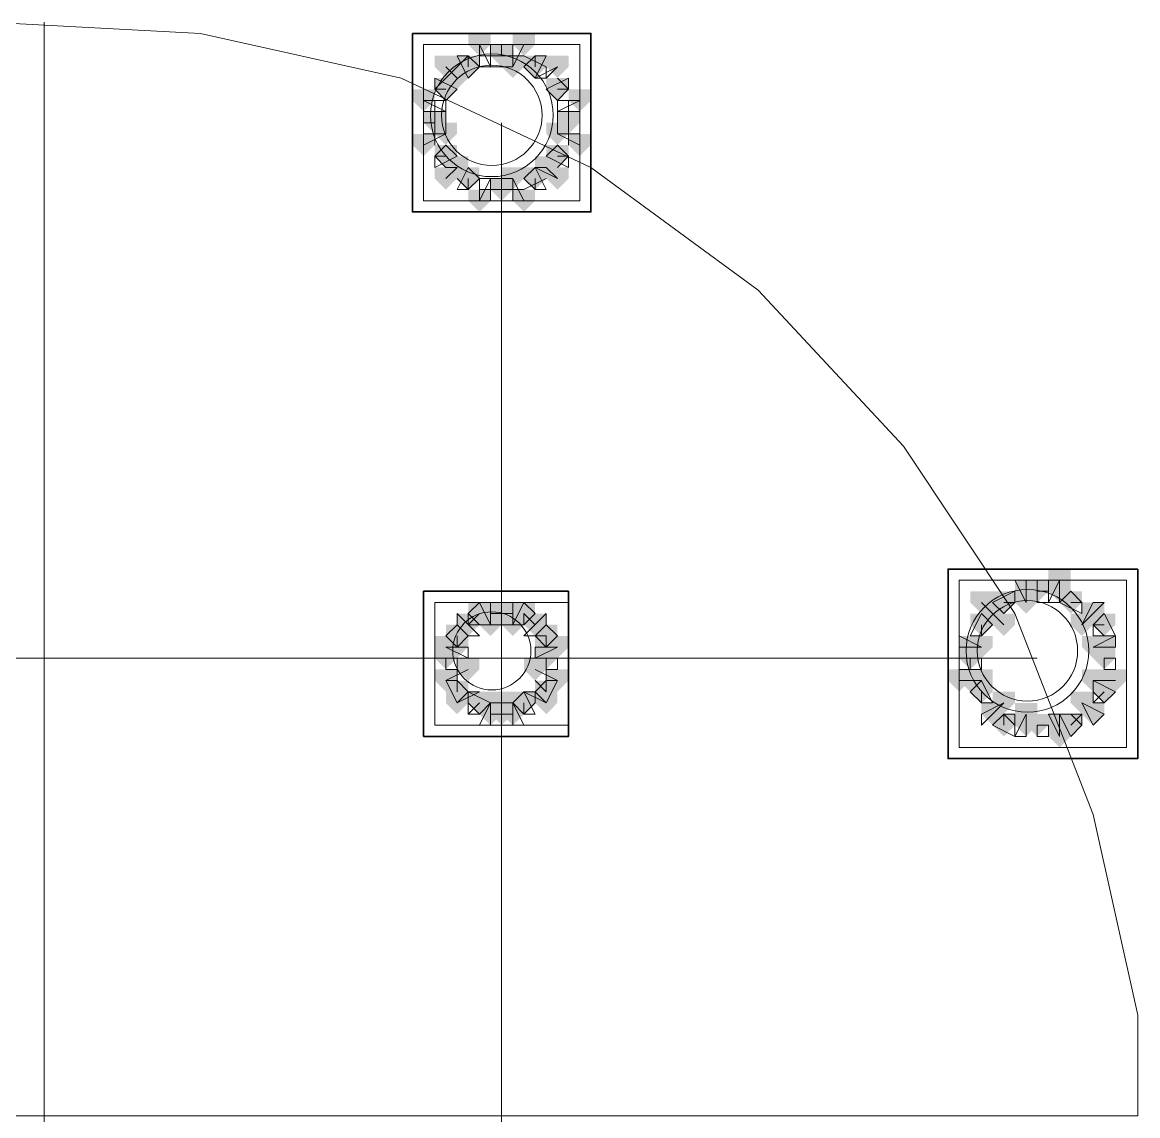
# Model space of a CAD drawing. Header units: millimetres. Extents: x 2315 to 4619, y 1334 to 1897.
# Drawn here: x 4045.9 to 4052.01, y 1554.71 to 1560.69 of the extents above; entities that cross this region are included whole.
import ezdxf

# ---------------------------------------------------------------- set-up
doc = ezdxf.new("R2010")
doc.units = ezdxf.units.MM
for name, color, linetype, true_color in [('PDF_10', 7, 'Continuous', 0x00b85c), ('PDF_AXIS', 7, 'Continuous', 0x00b85c), ('PDF_柱构件', 7, 'Continuous', 0x00b85c), ('PDF_转运站初步方案', 7, 'Continuous', 0x00b85c)]:
    doc.layers.add(name, color=color, linetype=linetype, true_color=true_color)
doc.layers.add('PDF_中心线层', color=1, linetype='Continuous')
doc.layers.add('PDF_粗实线层', color=7, linetype='Continuous')

msp = doc.modelspace()

# ---------------------------------------------------------------- hatches: boundary and pattern name
at = {"layer": 'PDF_10', "transparency": 33554559}
for points in [[(4048.5274, 1560.5703), (4048.4664, 1560.5703), (4048.4664, 1560.5093), (4048.5274, 1560.4482), (4048.5885, 1560.5093), (4048.5885, 1560.5703)], [(4048.5274, 1560.5703), (4048.4664, 1560.5703), (4048.4664, 1560.5093), (4048.5274, 1560.4482), (4048.5885, 1560.5093), (4048.5885, 1560.5703)], [(4048.3442, 1560.5093), (4048.2831, 1560.5093), (4048.2831, 1560.4482), (4048.3442, 1560.3871), (4048.4053, 1560.4482), (4048.4053, 1560.5093)], [(4048.3442, 1560.5093), (4048.2831, 1560.5093), (4048.2831, 1560.4482), (4048.3442, 1560.3871), (4048.4053, 1560.4482), (4048.4053, 1560.5093)], [(4048.7107, 1560.5093), (4048.6496, 1560.5093), (4048.6496, 1560.4482), (4048.7107, 1560.3871), (4048.7718, 1560.4482), (4048.7718, 1560.5093)], [(4048.7107, 1560.5093), (4048.6496, 1560.5093), (4048.6496, 1560.4482), (4048.7107, 1560.3871), (4048.7718, 1560.4482), (4048.7718, 1560.5093)], [(4048.222, 1560.3871), (4048.161, 1560.3871), (4048.161, 1560.326), (4048.222, 1560.2649), (4048.2831, 1560.326), (4048.2831, 1560.3871)], [(4048.222, 1560.3871), (4048.161, 1560.3871), (4048.161, 1560.326), (4048.222, 1560.2649), (4048.2831, 1560.326), (4048.2831, 1560.3871)], [(4048.8328, 1560.3871), (4048.7718, 1560.3871), (4048.7718, 1560.326), (4048.8328, 1560.2649), (4048.8939, 1560.326), (4048.8939, 1560.3871)], [(4048.8328, 1560.3871), (4048.7718, 1560.3871), (4048.7718, 1560.326), (4048.8328, 1560.2649), (4048.8939, 1560.326), (4048.8939, 1560.3871)], [(4048.161, 1560.2039), (4048.0999, 1560.2039), (4048.0999, 1560.1428), (4048.161, 1560.0817), (4048.222, 1560.1428), (4048.222, 1560.2039)], [(4048.161, 1560.2039), (4048.0999, 1560.2039), (4048.0999, 1560.1428), (4048.161, 1560.0817), (4048.222, 1560.1428), (4048.222, 1560.2039)], [(4048.8939, 1560.2039), (4048.8328, 1560.2039), (4048.8328, 1560.1428), (4048.8939, 1560.0817), (4048.955, 1560.1428), (4048.955, 1560.2039)], [(4048.8939, 1560.2039), (4048.8328, 1560.2039), (4048.8328, 1560.1428), (4048.8939, 1560.0817), (4048.955, 1560.1428), (4048.955, 1560.2039)], [(4048.8939, 1560.2039), (4048.8328, 1560.2039), (4048.8328, 1560.1428), (4048.8939, 1560.0817), (4048.955, 1560.1428), (4048.955, 1560.2039)], [(4048.222, 1560.0206), (4048.161, 1560.0206), (4048.161, 1559.9595), (4048.222, 1559.8985), (4048.2831, 1559.9595), (4048.2831, 1560.0206)], [(4048.222, 1560.0206), (4048.161, 1560.0206), (4048.161, 1559.9595), (4048.222, 1559.8985), (4048.2831, 1559.9595), (4048.2831, 1560.0206)], [(4048.8328, 1560.0206), (4048.7718, 1560.0206), (4048.7718, 1559.9595), (4048.8328, 1559.8985), (4048.8939, 1559.9595), (4048.8939, 1560.0206)], [(4048.8328, 1560.0206), (4048.7718, 1560.0206), (4048.7718, 1559.9595), (4048.8328, 1559.8985), (4048.8939, 1559.9595), (4048.8939, 1560.0206)], [(4048.3442, 1559.8985), (4048.2831, 1559.8985), (4048.2831, 1559.8374), (4048.3442, 1559.7763), (4048.4053, 1559.8374), (4048.4053, 1559.8985)], [(4048.3442, 1559.8985), (4048.2831, 1559.8985), (4048.2831, 1559.8374), (4048.3442, 1559.7763), (4048.4053, 1559.8374), (4048.4053, 1559.8985)], [(4048.7107, 1559.8985), (4048.6496, 1559.8985), (4048.6496, 1559.8374), (4048.7107, 1559.7763), (4048.7718, 1559.8374), (4048.7718, 1559.8985)], [(4048.7107, 1559.8985), (4048.6496, 1559.8985), (4048.6496, 1559.8374), (4048.7107, 1559.7763), (4048.7718, 1559.8374), (4048.7718, 1559.8985)], [(4048.5274, 1559.8374), (4048.4664, 1559.8374), (4048.4664, 1559.7763), (4048.5274, 1559.7152), (4048.5885, 1559.7763), (4048.5885, 1559.8374)], [(4048.5274, 1559.8374), (4048.4664, 1559.8374), (4048.4664, 1559.7763), (4048.5274, 1559.7152), (4048.5885, 1559.7763), (4048.5885, 1559.8374)], [(4051.4593, 1557.6385), (4051.3983, 1557.6385), (4051.3983, 1557.5774), (4051.4593, 1557.5163), (4051.5204, 1557.5774), (4051.5204, 1557.6385)], [(4051.4593, 1557.6385), (4051.3983, 1557.6385), (4051.3983, 1557.5774), (4051.4593, 1557.5163), (4051.5204, 1557.5774), (4051.5204, 1557.6385)], [(4051.2761, 1557.5774), (4051.215, 1557.5774), (4051.215, 1557.5163), (4051.2761, 1557.4552), (4051.3372, 1557.5163), (4051.3372, 1557.5774)], [(4051.2761, 1557.5774), (4051.215, 1557.5774), (4051.215, 1557.5163), (4051.2761, 1557.4552), (4051.3372, 1557.5163), (4051.3372, 1557.5774)], [(4051.2761, 1557.5774), (4051.215, 1557.5774), (4051.215, 1557.5163), (4051.2761, 1557.4552), (4051.3372, 1557.5163), (4051.3372, 1557.5774)], [(4051.6426, 1557.5774), (4051.5815, 1557.5774), (4051.5815, 1557.5163), (4051.6426, 1557.4552), (4051.7037, 1557.5163), (4051.7037, 1557.5774)], [(4051.6426, 1557.5774), (4051.5815, 1557.5774), (4051.5815, 1557.5163), (4051.6426, 1557.4552), (4051.7037, 1557.5163), (4051.7037, 1557.5774)], [(4048.4053, 1557.5163), (4048.3442, 1557.5163), (4048.3442, 1557.4552), (4048.4053, 1557.3941), (4048.4664, 1557.4552), (4048.4664, 1557.5163)], [(4048.4053, 1557.5163), (4048.3442, 1557.5163), (4048.3442, 1557.4552), (4048.4053, 1557.3941), (4048.4664, 1557.4552), (4048.4664, 1557.5163)], [(4048.5274, 1557.5163), (4048.4664, 1557.5163), (4048.4664, 1557.4552), (4048.5274, 1557.3941), (4048.5885, 1557.4552), (4048.5885, 1557.5163)], [(4048.5274, 1557.5163), (4048.4664, 1557.5163), (4048.4664, 1557.4552), (4048.5274, 1557.3941), (4048.5885, 1557.4552), (4048.5885, 1557.5163)], [(4048.6496, 1557.5163), (4048.5885, 1557.5163), (4048.5885, 1557.4552), (4048.6496, 1557.3941), (4048.7107, 1557.4552), (4048.7107, 1557.5163)], [(4048.6496, 1557.5163), (4048.5885, 1557.5163), (4048.5885, 1557.4552), (4048.6496, 1557.3941), (4048.7107, 1557.4552), (4048.7107, 1557.5163)], [(4051.1539, 1557.4552), (4051.0929, 1557.4552), (4051.0929, 1557.3941), (4051.1539, 1557.333), (4051.215, 1557.3941), (4051.215, 1557.4552)], [(4051.1539, 1557.4552), (4051.0929, 1557.4552), (4051.0929, 1557.3941), (4051.1539, 1557.333), (4051.215, 1557.3941), (4051.215, 1557.4552)], [(4051.1539, 1557.4552), (4051.0929, 1557.4552), (4051.0929, 1557.3941), (4051.1539, 1557.333), (4051.215, 1557.3941), (4051.215, 1557.4552)], [(4051.8258, 1557.4552), (4051.7647, 1557.4552), (4051.7647, 1557.3941), (4051.8258, 1557.333), (4051.8869, 1557.3941), (4051.8869, 1557.4552)], [(4051.8258, 1557.4552), (4051.7647, 1557.4552), (4051.7647, 1557.3941), (4051.8258, 1557.333), (4051.8869, 1557.3941), (4051.8869, 1557.4552)], [(4048.2831, 1557.3941), (4048.222, 1557.3941), (4048.222, 1557.333), (4048.2831, 1557.272), (4048.3442, 1557.333), (4048.3442, 1557.3941)], [(4048.2831, 1557.3941), (4048.222, 1557.3941), (4048.222, 1557.333), (4048.2831, 1557.272), (4048.3442, 1557.333), (4048.3442, 1557.3941)], [(4048.2831, 1557.3941), (4048.222, 1557.3941), (4048.222, 1557.333), (4048.2831, 1557.272), (4048.3442, 1557.333), (4048.3442, 1557.3941)], [(4048.7718, 1557.3941), (4048.7107, 1557.3941), (4048.7107, 1557.333), (4048.7718, 1557.272), (4048.8328, 1557.333), (4048.8328, 1557.3941)], [(4048.7718, 1557.3941), (4048.7107, 1557.3941), (4048.7107, 1557.333), (4048.7718, 1557.272), (4048.8328, 1557.333), (4048.8328, 1557.3941)], [(4048.222, 1557.272), (4048.161, 1557.272), (4048.161, 1557.2109), (4048.222, 1557.1498), (4048.2831, 1557.2109), (4048.2831, 1557.272)], [(4048.222, 1557.272), (4048.161, 1557.272), (4048.161, 1557.2109), (4048.222, 1557.1498), (4048.2831, 1557.2109), (4048.2831, 1557.272)], [(4048.7718, 1557.272), (4048.7107, 1557.272), (4048.7107, 1557.2109), (4048.7718, 1557.1498), (4048.8328, 1557.2109), (4048.8328, 1557.272)], [(4048.7718, 1557.272), (4048.7107, 1557.272), (4048.7107, 1557.2109), (4048.7718, 1557.1498), (4048.8328, 1557.2109), (4048.8328, 1557.272)], [(4051.0929, 1557.272), (4051.0318, 1557.272), (4051.0318, 1557.2109), (4051.0929, 1557.1498), (4051.1539, 1557.2109), (4051.1539, 1557.272)], [(4051.0929, 1557.272), (4051.0318, 1557.272), (4051.0318, 1557.2109), (4051.0929, 1557.1498), (4051.1539, 1557.2109), (4051.1539, 1557.272)], [(4051.8258, 1557.272), (4051.7647, 1557.272), (4051.7647, 1557.2109), (4051.8258, 1557.1498), (4051.8869, 1557.2109), (4051.8869, 1557.272)], [(4051.8258, 1557.272), (4051.7647, 1557.272), (4051.7647, 1557.2109), (4051.8258, 1557.1498), (4051.8869, 1557.2109), (4051.8869, 1557.272)], [(4048.2831, 1557.0887), (4048.222, 1557.0887), (4048.222, 1557.0276), (4048.2831, 1556.9666), (4048.3442, 1557.0276), (4048.3442, 1557.0887)], [(4048.2831, 1557.0887), (4048.222, 1557.0887), (4048.222, 1557.0276), (4048.2831, 1556.9666), (4048.3442, 1557.0276), (4048.3442, 1557.0887)], [(4048.7718, 1557.0887), (4048.7107, 1557.0887), (4048.7107, 1557.0276), (4048.7718, 1556.9666), (4048.8328, 1557.0276), (4048.8328, 1557.0887)], [(4048.7718, 1557.0887), (4048.7107, 1557.0887), (4048.7107, 1557.0276), (4048.7718, 1556.9666), (4048.8328, 1557.0276), (4048.8328, 1557.0887)], [(4051.1539, 1557.0887), (4051.0929, 1557.0887), (4051.0929, 1557.0276), (4051.1539, 1556.9666), (4051.215, 1557.0276), (4051.215, 1557.0887)], [(4051.1539, 1557.0887), (4051.0929, 1557.0887), (4051.0929, 1557.0276), (4051.1539, 1556.9666), (4051.215, 1557.0276), (4051.215, 1557.0887)], [(4051.8258, 1557.0887), (4051.7647, 1557.0887), (4051.7647, 1557.0276), (4051.8258, 1556.9666), (4051.8869, 1557.0276), (4051.8869, 1557.0887)], [(4051.8258, 1557.0887), (4051.7647, 1557.0887), (4051.7647, 1557.0276), (4051.8258, 1556.9666), (4051.8869, 1557.0276), (4051.8869, 1557.0887)], [(4048.4053, 1557.0276), (4048.3442, 1557.0276), (4048.3442, 1556.9666), (4048.4053, 1556.9055), (4048.4664, 1556.9666), (4048.4664, 1557.0276)], [(4048.4053, 1557.0276), (4048.3442, 1557.0276), (4048.3442, 1556.9666), (4048.4053, 1556.9055), (4048.4664, 1556.9666), (4048.4664, 1557.0276)], [(4048.6496, 1557.0276), (4048.5885, 1557.0276), (4048.5885, 1556.9666), (4048.6496, 1556.9055), (4048.7107, 1556.9666), (4048.7107, 1557.0276)], [(4048.6496, 1557.0276), (4048.5885, 1557.0276), (4048.5885, 1556.9666), (4048.6496, 1556.9055), (4048.7107, 1556.9666), (4048.7107, 1557.0276)], [(4048.5274, 1556.9666), (4048.4664, 1556.9666), (4048.4664, 1556.9055), (4048.5274, 1556.8444), (4048.5885, 1556.9055), (4048.5885, 1556.9666)], [(4048.5274, 1556.9666), (4048.4664, 1556.9666), (4048.4664, 1556.9055), (4048.5274, 1556.8444), (4048.5885, 1556.9055), (4048.5885, 1556.9666)], [(4051.2761, 1556.9055), (4051.215, 1556.9055), (4051.215, 1556.8444), (4051.2761, 1556.7833), (4051.3372, 1556.8444), (4051.3372, 1556.9055)], [(4051.2761, 1556.9055), (4051.215, 1556.9055), (4051.215, 1556.8444), (4051.2761, 1556.7833), (4051.3372, 1556.8444), (4051.3372, 1556.9055)], [(4051.4593, 1556.9055), (4051.3983, 1556.9055), (4051.3983, 1556.8444), (4051.4593, 1556.7833), (4051.5204, 1556.8444), (4051.5204, 1556.9055)], [(4051.4593, 1556.9055), (4051.3983, 1556.9055), (4051.3983, 1556.8444), (4051.4593, 1556.7833), (4051.5204, 1556.8444), (4051.5204, 1556.9055)], [(4051.6426, 1556.9055), (4051.5815, 1556.9055), (4051.5815, 1556.8444), (4051.6426, 1556.7833), (4051.7037, 1556.8444), (4051.7037, 1556.9055)], [(4051.6426, 1556.9055), (4051.5815, 1556.9055), (4051.5815, 1556.8444), (4051.6426, 1556.7833), (4051.7037, 1556.8444), (4051.7037, 1556.9055)]]:
    msp.add_hatch(color=256, dxfattribs=at).paths.add_polyline_path(points)
at = {"layer": 'PDF_柱构件', "transparency": 33554559}
for points in [[(4048.4053, 1560.6314), (4048.3442, 1560.6314), (4048.3442, 1560.5703), (4048.4053, 1560.5093), (4048.4664, 1560.5703), (4048.4664, 1560.6314)], [(4048.6496, 1560.6314), (4048.5885, 1560.6314), (4048.5885, 1560.5703), (4048.6496, 1560.5093), (4048.7107, 1560.5703), (4048.7107, 1560.6314)], [(4048.222, 1560.5093), (4048.161, 1560.5093), (4048.161, 1560.4482), (4048.222, 1560.3871), (4048.2831, 1560.4482), (4048.2831, 1560.5093)], [(4048.5885, 1560.5093), (4048.5274, 1560.5093), (4048.5274, 1560.4482), (4048.5885, 1560.3871), (4048.6496, 1560.4482), (4048.6496, 1560.5093)], [(4048.8328, 1560.5093), (4048.7718, 1560.5093), (4048.7718, 1560.4482), (4048.8328, 1560.3871), (4048.8939, 1560.4482), (4048.8939, 1560.5093)], [(4048.2831, 1560.4482), (4048.222, 1560.4482), (4048.222, 1560.3871), (4048.2831, 1560.326), (4048.3442, 1560.3871), (4048.3442, 1560.4482)], [(4048.0999, 1560.326), (4048.0388, 1560.326), (4048.0388, 1560.2649), (4048.0999, 1560.2039), (4048.161, 1560.2649), (4048.161, 1560.326)], [(4048.955, 1560.326), (4048.8939, 1560.326), (4048.8939, 1560.2649), (4048.955, 1560.2039), (4049.0161, 1560.2649), (4049.0161, 1560.326)], [(4048.222, 1560.1428), (4048.161, 1560.1428), (4048.161, 1560.0817), (4048.222, 1560.0206), (4048.2831, 1560.0817), (4048.2831, 1560.1428)], [(4048.8328, 1560.1428), (4048.7718, 1560.1428), (4048.7718, 1560.0817), (4048.8328, 1560.0206), (4048.8939, 1560.0817), (4048.8939, 1560.1428)], [(4048.0999, 1560.0817), (4048.0388, 1560.0817), (4048.0388, 1560.0206), (4048.0999, 1559.9595), (4048.161, 1560.0206), (4048.161, 1560.0817)], [(4048.955, 1560.0817), (4048.8939, 1560.0817), (4048.8939, 1560.0206), (4048.955, 1559.9595), (4049.0161, 1560.0206), (4049.0161, 1560.0817)], [(4048.2831, 1559.9595), (4048.222, 1559.9595), (4048.222, 1559.8985), (4048.2831, 1559.8374), (4048.3442, 1559.8985), (4048.3442, 1559.9595)], [(4048.7718, 1559.9595), (4048.7107, 1559.9595), (4048.7107, 1559.8985), (4048.7718, 1559.8374), (4048.8328, 1559.8985), (4048.8328, 1559.9595)], [(4048.222, 1559.8985), (4048.161, 1559.8985), (4048.161, 1559.8374), (4048.222, 1559.7763), (4048.2831, 1559.8374), (4048.2831, 1559.8985)], [(4048.5885, 1559.8985), (4048.5274, 1559.8985), (4048.5274, 1559.8374), (4048.5885, 1559.7763), (4048.6496, 1559.8374), (4048.6496, 1559.8985)], [(4048.8328, 1559.8985), (4048.7718, 1559.8985), (4048.7718, 1559.8374), (4048.8328, 1559.7763), (4048.8939, 1559.8374), (4048.8939, 1559.8985)], [(4048.4053, 1559.7763), (4048.3442, 1559.7763), (4048.3442, 1559.7152), (4048.4053, 1559.6541), (4048.4664, 1559.7152), (4048.4664, 1559.7763)], [(4048.6496, 1559.7763), (4048.5885, 1559.7763), (4048.5885, 1559.7152), (4048.6496, 1559.6541), (4048.7107, 1559.7152), (4048.7107, 1559.7763)], [(4051.5815, 1557.6995), (4051.5204, 1557.6995), (4051.5204, 1557.6385), (4051.5815, 1557.5774), (4051.6426, 1557.6385), (4051.6426, 1557.6995)], [(4051.3983, 1557.6385), (4051.3372, 1557.6385), (4051.3372, 1557.5774), (4051.3983, 1557.5163), (4051.4593, 1557.5774), (4051.4593, 1557.6385)], [(4051.5815, 1557.6385), (4051.5204, 1557.6385), (4051.5204, 1557.5774), (4051.5815, 1557.5163), (4051.6426, 1557.5774), (4051.6426, 1557.6385)], [(4051.1539, 1557.5774), (4051.0929, 1557.5774), (4051.0929, 1557.5163), (4051.1539, 1557.4552), (4051.215, 1557.5163), (4051.215, 1557.5774)], [(4051.3983, 1557.5774), (4051.3372, 1557.5774), (4051.3372, 1557.5163), (4051.3983, 1557.4552), (4051.4593, 1557.5163), (4051.4593, 1557.5774)], [(4048.4664, 1557.5163), (4048.4053, 1557.5163), (4048.4053, 1557.4552), (4048.4664, 1557.3941), (4048.5274, 1557.4552), (4048.5274, 1557.5163)], [(4048.5885, 1557.5163), (4048.5274, 1557.5163), (4048.5274, 1557.4552), (4048.5885, 1557.3941), (4048.6496, 1557.4552), (4048.6496, 1557.5163)], [(4051.215, 1557.5163), (4051.1539, 1557.5163), (4051.1539, 1557.4552), (4051.215, 1557.3941), (4051.2761, 1557.4552), (4051.2761, 1557.5163)], [(4051.7647, 1557.5163), (4051.7037, 1557.5163), (4051.7037, 1557.4552), (4051.7647, 1557.3941), (4051.8258, 1557.4552), (4051.8258, 1557.5163)], [(4048.3442, 1557.4552), (4048.2831, 1557.4552), (4048.2831, 1557.3941), (4048.3442, 1557.333), (4048.4053, 1557.3941), (4048.4053, 1557.4552)], [(4048.4664, 1557.4552), (4048.4053, 1557.4552), (4048.4053, 1557.3941), (4048.4664, 1557.333), (4048.5274, 1557.3941), (4048.5274, 1557.4552)], [(4048.5885, 1557.4552), (4048.5274, 1557.4552), (4048.5274, 1557.3941), (4048.5885, 1557.333), (4048.6496, 1557.3941), (4048.6496, 1557.4552)], [(4048.7107, 1557.4552), (4048.6496, 1557.4552), (4048.6496, 1557.3941), (4048.7107, 1557.333), (4048.7718, 1557.3941), (4048.7718, 1557.4552)], [(4051.2761, 1557.4552), (4051.215, 1557.4552), (4051.215, 1557.3941), (4051.2761, 1557.333), (4051.3372, 1557.3941), (4051.3372, 1557.4552)], [(4051.7037, 1557.4552), (4051.6426, 1557.4552), (4051.6426, 1557.3941), (4051.7037, 1557.333), (4051.7647, 1557.3941), (4051.7647, 1557.4552)], [(4048.222, 1557.333), (4048.161, 1557.333), (4048.161, 1557.272), (4048.222, 1557.2109), (4048.2831, 1557.272), (4048.2831, 1557.333)], [(4048.2831, 1557.333), (4048.222, 1557.333), (4048.222, 1557.272), (4048.2831, 1557.2109), (4048.3442, 1557.272), (4048.3442, 1557.333)], [(4048.7718, 1557.333), (4048.7107, 1557.333), (4048.7107, 1557.272), (4048.7718, 1557.2109), (4048.8328, 1557.272), (4048.8328, 1557.333)], [(4048.8328, 1557.333), (4048.7718, 1557.333), (4048.7718, 1557.272), (4048.8328, 1557.2109), (4048.8939, 1557.272), (4048.8939, 1557.333)], [(4051.0929, 1557.333), (4051.0318, 1557.333), (4051.0318, 1557.272), (4051.0929, 1557.2109), (4051.1539, 1557.272), (4051.1539, 1557.333)], [(4051.1539, 1557.333), (4051.0929, 1557.333), (4051.0929, 1557.272), (4051.1539, 1557.2109), (4051.215, 1557.272), (4051.215, 1557.333)], [(4051.7647, 1557.333), (4051.7037, 1557.333), (4051.7037, 1557.272), (4051.7647, 1557.2109), (4051.8258, 1557.272), (4051.8258, 1557.333)], [(4051.8258, 1557.333), (4051.7647, 1557.333), (4051.7647, 1557.272), (4051.8258, 1557.2109), (4051.8869, 1557.272), (4051.8869, 1557.333)], [(4048.3442, 1557.2109), (4048.2831, 1557.2109), (4048.2831, 1557.1498), (4048.3442, 1557.0887), (4048.4053, 1557.1498), (4048.4053, 1557.2109)], [(4048.7107, 1557.2109), (4048.6496, 1557.2109), (4048.6496, 1557.1498), (4048.7107, 1557.0887), (4048.7718, 1557.1498), (4048.7718, 1557.2109)], [(4048.222, 1557.1498), (4048.161, 1557.1498), (4048.161, 1557.0887), (4048.222, 1557.0276), (4048.2831, 1557.0887), (4048.2831, 1557.1498)], [(4048.8328, 1557.1498), (4048.7718, 1557.1498), (4048.7718, 1557.0887), (4048.8328, 1557.0276), (4048.8939, 1557.0887), (4048.8939, 1557.1498)], [(4051.0318, 1557.1498), (4050.9707, 1557.1498), (4050.9707, 1557.0887), (4051.0318, 1557.0276), (4051.0929, 1557.0887), (4051.0929, 1557.1498)], [(4051.0929, 1557.1498), (4051.0318, 1557.1498), (4051.0318, 1557.0887), (4051.0929, 1557.0276), (4051.1539, 1557.0887), (4051.1539, 1557.1498)], [(4051.1539, 1557.1498), (4051.0929, 1557.1498), (4051.0929, 1557.0887), (4051.1539, 1557.0276), (4051.215, 1557.0887), (4051.215, 1557.1498)], [(4051.7647, 1557.1498), (4051.7037, 1557.1498), (4051.7037, 1557.0887), (4051.7647, 1557.0276), (4051.8258, 1557.0887), (4051.8258, 1557.1498)], [(4051.8258, 1557.1498), (4051.7647, 1557.1498), (4051.7647, 1557.0887), (4051.8258, 1557.0276), (4051.8869, 1557.0887), (4051.8869, 1557.1498)], [(4051.8869, 1557.1498), (4051.8258, 1557.1498), (4051.8258, 1557.0887), (4051.8869, 1557.0276), (4051.948, 1557.0887), (4051.948, 1557.1498)], [(4048.2831, 1557.0276), (4048.222, 1557.0276), (4048.222, 1556.9666), (4048.2831, 1556.9055), (4048.3442, 1556.9666), (4048.3442, 1557.0276)], [(4048.4664, 1557.0276), (4048.4053, 1557.0276), (4048.4053, 1556.9666), (4048.4664, 1556.9055), (4048.5274, 1556.9666), (4048.5274, 1557.0276)], [(4048.5885, 1557.0276), (4048.5274, 1557.0276), (4048.5274, 1556.9666), (4048.5885, 1556.9055), (4048.6496, 1556.9666), (4048.6496, 1557.0276)], [(4048.7718, 1557.0276), (4048.7107, 1557.0276), (4048.7107, 1556.9666), (4048.7718, 1556.9055), (4048.8328, 1556.9666), (4048.8328, 1557.0276)], [(4051.2761, 1557.0276), (4051.215, 1557.0276), (4051.215, 1556.9666), (4051.2761, 1556.9055), (4051.3372, 1556.9666), (4051.3372, 1557.0276)], [(4051.7037, 1557.0276), (4051.6426, 1557.0276), (4051.6426, 1556.9666), (4051.7037, 1556.9055), (4051.7647, 1556.9666), (4051.7647, 1557.0276)], [(4048.4664, 1556.9666), (4048.4053, 1556.9666), (4048.4053, 1556.9055), (4048.4664, 1556.8444), (4048.5274, 1556.9055), (4048.5274, 1556.9666)], [(4048.5885, 1556.9666), (4048.5274, 1556.9666), (4048.5274, 1556.9055), (4048.5885, 1556.8444), (4048.6496, 1556.9055), (4048.6496, 1556.9666)], [(4051.215, 1556.9666), (4051.1539, 1556.9666), (4051.1539, 1556.9055), (4051.215, 1556.8444), (4051.2761, 1556.9055), (4051.2761, 1556.9666)], [(4051.3983, 1556.9666), (4051.3372, 1556.9666), (4051.3372, 1556.9055), (4051.3983, 1556.8444), (4051.4593, 1556.9055), (4051.4593, 1556.9666)], [(4051.7647, 1556.9666), (4051.7037, 1556.9666), (4051.7037, 1556.9055), (4051.7647, 1556.8444), (4051.8258, 1556.9055), (4051.8258, 1556.9666)], [(4051.3983, 1556.9055), (4051.3372, 1556.9055), (4051.3372, 1556.8444), (4051.3983, 1556.7833), (4051.4593, 1556.8444), (4051.4593, 1556.9055)], [(4051.5815, 1556.9055), (4051.5204, 1556.9055), (4051.5204, 1556.8444), (4051.5815, 1556.7833), (4051.6426, 1556.8444), (4051.6426, 1556.9055)], [(4051.5815, 1556.8444), (4051.5204, 1556.8444), (4051.5204, 1556.7833), (4051.5815, 1556.7222), (4051.6426, 1556.7833), (4051.6426, 1556.8444)]]:
    msp.add_hatch(color=256, dxfattribs=at).paths.add_polyline_path(points)
at = {"layer": 'PDF_转运站初步方案', "transparency": 33554559}
for points in [[(4048.5274, 1560.5703), (4048.4664, 1560.5703), (4048.4664, 1560.5093), (4048.5274, 1560.4482), (4048.5885, 1560.5093), (4048.5885, 1560.5703)], [(4048.5274, 1560.5703), (4048.4664, 1560.5703), (4048.4664, 1560.5093), (4048.5274, 1560.4482), (4048.5885, 1560.5093), (4048.5885, 1560.5703)], [(4048.3442, 1560.5093), (4048.2831, 1560.5093), (4048.2831, 1560.4482), (4048.3442, 1560.3871), (4048.4053, 1560.4482), (4048.4053, 1560.5093)], [(4048.3442, 1560.5093), (4048.2831, 1560.5093), (4048.2831, 1560.4482), (4048.3442, 1560.3871), (4048.4053, 1560.4482), (4048.4053, 1560.5093)], [(4048.7107, 1560.5093), (4048.6496, 1560.5093), (4048.6496, 1560.4482), (4048.7107, 1560.3871), (4048.7718, 1560.4482), (4048.7718, 1560.5093)], [(4048.7107, 1560.5093), (4048.6496, 1560.5093), (4048.6496, 1560.4482), (4048.7107, 1560.3871), (4048.7718, 1560.4482), (4048.7718, 1560.5093)], [(4048.222, 1560.3871), (4048.161, 1560.3871), (4048.161, 1560.326), (4048.222, 1560.2649), (4048.2831, 1560.326), (4048.2831, 1560.3871)], [(4048.222, 1560.3871), (4048.161, 1560.3871), (4048.161, 1560.326), (4048.222, 1560.2649), (4048.2831, 1560.326), (4048.2831, 1560.3871)], [(4048.8328, 1560.3871), (4048.7718, 1560.3871), (4048.7718, 1560.326), (4048.8328, 1560.2649), (4048.8939, 1560.326), (4048.8939, 1560.3871)], [(4048.8328, 1560.3871), (4048.7718, 1560.3871), (4048.7718, 1560.326), (4048.8328, 1560.2649), (4048.8939, 1560.326), (4048.8939, 1560.3871)], [(4048.161, 1560.2039), (4048.0999, 1560.2039), (4048.0999, 1560.1428), (4048.161, 1560.0817), (4048.222, 1560.1428), (4048.222, 1560.2039)], [(4048.161, 1560.2039), (4048.0999, 1560.2039), (4048.0999, 1560.1428), (4048.161, 1560.0817), (4048.222, 1560.1428), (4048.222, 1560.2039)], [(4048.8939, 1560.2039), (4048.8328, 1560.2039), (4048.8328, 1560.1428), (4048.8939, 1560.0817), (4048.955, 1560.1428), (4048.955, 1560.2039)], [(4048.8939, 1560.2039), (4048.8328, 1560.2039), (4048.8328, 1560.1428), (4048.8939, 1560.0817), (4048.955, 1560.1428), (4048.955, 1560.2039)], [(4048.222, 1560.0206), (4048.161, 1560.0206), (4048.161, 1559.9595), (4048.222, 1559.8985), (4048.2831, 1559.9595), (4048.2831, 1560.0206)], [(4048.222, 1560.0206), (4048.161, 1560.0206), (4048.161, 1559.9595), (4048.222, 1559.8985), (4048.2831, 1559.9595), (4048.2831, 1560.0206)], [(4048.8328, 1560.0206), (4048.7718, 1560.0206), (4048.7718, 1559.9595), (4048.8328, 1559.8985), (4048.8939, 1559.9595), (4048.8939, 1560.0206)], [(4048.8328, 1560.0206), (4048.7718, 1560.0206), (4048.7718, 1559.9595), (4048.8328, 1559.8985), (4048.8939, 1559.9595), (4048.8939, 1560.0206)], [(4048.3442, 1559.8985), (4048.2831, 1559.8985), (4048.2831, 1559.8374), (4048.3442, 1559.7763), (4048.4053, 1559.8374), (4048.4053, 1559.8985)], [(4048.3442, 1559.8985), (4048.2831, 1559.8985), (4048.2831, 1559.8374), (4048.3442, 1559.7763), (4048.4053, 1559.8374), (4048.4053, 1559.8985)], [(4048.7107, 1559.8985), (4048.6496, 1559.8985), (4048.6496, 1559.8374), (4048.7107, 1559.7763), (4048.7718, 1559.8374), (4048.7718, 1559.8985)], [(4048.7107, 1559.8985), (4048.6496, 1559.8985), (4048.6496, 1559.8374), (4048.7107, 1559.7763), (4048.7718, 1559.8374), (4048.7718, 1559.8985)], [(4048.5274, 1559.8374), (4048.4664, 1559.8374), (4048.4664, 1559.7763), (4048.5274, 1559.7152), (4048.5885, 1559.7763), (4048.5885, 1559.8374)], [(4048.5274, 1559.8374), (4048.4664, 1559.8374), (4048.4664, 1559.7763), (4048.5274, 1559.7152), (4048.5885, 1559.7763), (4048.5885, 1559.8374)], [(4051.4593, 1557.6385), (4051.3983, 1557.6385), (4051.3983, 1557.5774), (4051.4593, 1557.5163), (4051.5204, 1557.5774), (4051.5204, 1557.6385)], [(4051.4593, 1557.6385), (4051.3983, 1557.6385), (4051.3983, 1557.5774), (4051.4593, 1557.5163), (4051.5204, 1557.5774), (4051.5204, 1557.6385)], [(4051.2761, 1557.5774), (4051.215, 1557.5774), (4051.215, 1557.5163), (4051.2761, 1557.4552), (4051.3372, 1557.5163), (4051.3372, 1557.5774)], [(4051.2761, 1557.5774), (4051.215, 1557.5774), (4051.215, 1557.5163), (4051.2761, 1557.4552), (4051.3372, 1557.5163), (4051.3372, 1557.5774)], [(4051.6426, 1557.5774), (4051.5815, 1557.5774), (4051.5815, 1557.5163), (4051.6426, 1557.4552), (4051.7037, 1557.5163), (4051.7037, 1557.5774)], [(4051.6426, 1557.5774), (4051.5815, 1557.5774), (4051.5815, 1557.5163), (4051.6426, 1557.4552), (4051.7037, 1557.5163), (4051.7037, 1557.5774)], [(4048.4053, 1557.5163), (4048.3442, 1557.5163), (4048.3442, 1557.4552), (4048.4053, 1557.3941), (4048.4664, 1557.4552), (4048.4664, 1557.5163)], [(4048.4053, 1557.5163), (4048.3442, 1557.5163), (4048.3442, 1557.4552), (4048.4053, 1557.3941), (4048.4664, 1557.4552), (4048.4664, 1557.5163)], [(4048.5274, 1557.5163), (4048.4664, 1557.5163), (4048.4664, 1557.4552), (4048.5274, 1557.3941), (4048.5885, 1557.4552), (4048.5885, 1557.5163)], [(4048.5274, 1557.5163), (4048.4664, 1557.5163), (4048.4664, 1557.4552), (4048.5274, 1557.3941), (4048.5885, 1557.4552), (4048.5885, 1557.5163)], [(4048.6496, 1557.5163), (4048.5885, 1557.5163), (4048.5885, 1557.4552), (4048.6496, 1557.3941), (4048.7107, 1557.4552), (4048.7107, 1557.5163)], [(4048.6496, 1557.5163), (4048.5885, 1557.5163), (4048.5885, 1557.4552), (4048.6496, 1557.3941), (4048.7107, 1557.4552), (4048.7107, 1557.5163)], [(4051.1539, 1557.4552), (4051.0929, 1557.4552), (4051.0929, 1557.3941), (4051.1539, 1557.333), (4051.215, 1557.3941), (4051.215, 1557.4552)], [(4051.1539, 1557.4552), (4051.0929, 1557.4552), (4051.0929, 1557.3941), (4051.1539, 1557.333), (4051.215, 1557.3941), (4051.215, 1557.4552)], [(4051.8258, 1557.4552), (4051.7647, 1557.4552), (4051.7647, 1557.3941), (4051.8258, 1557.333), (4051.8869, 1557.3941), (4051.8869, 1557.4552)], [(4051.8258, 1557.4552), (4051.7647, 1557.4552), (4051.7647, 1557.3941), (4051.8258, 1557.333), (4051.8869, 1557.3941), (4051.8869, 1557.4552)], [(4048.2831, 1557.3941), (4048.222, 1557.3941), (4048.222, 1557.333), (4048.2831, 1557.272), (4048.3442, 1557.333), (4048.3442, 1557.3941)], [(4048.2831, 1557.3941), (4048.222, 1557.3941), (4048.222, 1557.333), (4048.2831, 1557.272), (4048.3442, 1557.333), (4048.3442, 1557.3941)], [(4048.7718, 1557.3941), (4048.7107, 1557.3941), (4048.7107, 1557.333), (4048.7718, 1557.272), (4048.8328, 1557.333), (4048.8328, 1557.3941)], [(4048.7718, 1557.3941), (4048.7107, 1557.3941), (4048.7107, 1557.333), (4048.7718, 1557.272), (4048.8328, 1557.333), (4048.8328, 1557.3941)], [(4048.222, 1557.272), (4048.161, 1557.272), (4048.161, 1557.2109), (4048.222, 1557.1498), (4048.2831, 1557.2109), (4048.2831, 1557.272)], [(4048.222, 1557.272), (4048.161, 1557.272), (4048.161, 1557.2109), (4048.222, 1557.1498), (4048.2831, 1557.2109), (4048.2831, 1557.272)], [(4048.7718, 1557.272), (4048.7107, 1557.272), (4048.7107, 1557.2109), (4048.7718, 1557.1498), (4048.8328, 1557.2109), (4048.8328, 1557.272)], [(4048.7718, 1557.272), (4048.7107, 1557.272), (4048.7107, 1557.2109), (4048.7718, 1557.1498), (4048.8328, 1557.2109), (4048.8328, 1557.272)], [(4051.0929, 1557.272), (4051.0318, 1557.272), (4051.0318, 1557.2109), (4051.0929, 1557.1498), (4051.1539, 1557.2109), (4051.1539, 1557.272)], [(4051.0929, 1557.272), (4051.0318, 1557.272), (4051.0318, 1557.2109), (4051.0929, 1557.1498), (4051.1539, 1557.2109), (4051.1539, 1557.272)], [(4051.8258, 1557.272), (4051.7647, 1557.272), (4051.7647, 1557.2109), (4051.8258, 1557.1498), (4051.8869, 1557.2109), (4051.8869, 1557.272)], [(4051.8258, 1557.272), (4051.7647, 1557.272), (4051.7647, 1557.2109), (4051.8258, 1557.1498), (4051.8869, 1557.2109), (4051.8869, 1557.272)], [(4048.2831, 1557.0887), (4048.222, 1557.0887), (4048.222, 1557.0276), (4048.2831, 1556.9666), (4048.3442, 1557.0276), (4048.3442, 1557.0887)], [(4048.2831, 1557.0887), (4048.222, 1557.0887), (4048.222, 1557.0276), (4048.2831, 1556.9666), (4048.3442, 1557.0276), (4048.3442, 1557.0887)], [(4048.7718, 1557.0887), (4048.7107, 1557.0887), (4048.7107, 1557.0276), (4048.7718, 1556.9666), (4048.8328, 1557.0276), (4048.8328, 1557.0887)], [(4048.7718, 1557.0887), (4048.7107, 1557.0887), (4048.7107, 1557.0276), (4048.7718, 1556.9666), (4048.8328, 1557.0276), (4048.8328, 1557.0887)], [(4051.1539, 1557.0887), (4051.0929, 1557.0887), (4051.0929, 1557.0276), (4051.1539, 1556.9666), (4051.215, 1557.0276), (4051.215, 1557.0887)], [(4051.1539, 1557.0887), (4051.0929, 1557.0887), (4051.0929, 1557.0276), (4051.1539, 1556.9666), (4051.215, 1557.0276), (4051.215, 1557.0887)], [(4051.8258, 1557.0887), (4051.7647, 1557.0887), (4051.7647, 1557.0276), (4051.8258, 1556.9666), (4051.8869, 1557.0276), (4051.8869, 1557.0887)], [(4051.8258, 1557.0887), (4051.7647, 1557.0887), (4051.7647, 1557.0276), (4051.8258, 1556.9666), (4051.8869, 1557.0276), (4051.8869, 1557.0887)], [(4048.4053, 1557.0276), (4048.3442, 1557.0276), (4048.3442, 1556.9666), (4048.4053, 1556.9055), (4048.4664, 1556.9666), (4048.4664, 1557.0276)], [(4048.4053, 1557.0276), (4048.3442, 1557.0276), (4048.3442, 1556.9666), (4048.4053, 1556.9055), (4048.4664, 1556.9666), (4048.4664, 1557.0276)], [(4048.6496, 1557.0276), (4048.5885, 1557.0276), (4048.5885, 1556.9666), (4048.6496, 1556.9055), (4048.7107, 1556.9666), (4048.7107, 1557.0276)], [(4048.6496, 1557.0276), (4048.5885, 1557.0276), (4048.5885, 1556.9666), (4048.6496, 1556.9055), (4048.7107, 1556.9666), (4048.7107, 1557.0276)], [(4048.5274, 1556.9666), (4048.4664, 1556.9666), (4048.4664, 1556.9055), (4048.5274, 1556.8444), (4048.5885, 1556.9055), (4048.5885, 1556.9666)], [(4048.5274, 1556.9666), (4048.4664, 1556.9666), (4048.4664, 1556.9055), (4048.5274, 1556.8444), (4048.5885, 1556.9055), (4048.5885, 1556.9666)], [(4051.2761, 1556.9055), (4051.215, 1556.9055), (4051.215, 1556.8444), (4051.2761, 1556.7833), (4051.3372, 1556.8444), (4051.3372, 1556.9055)], [(4051.2761, 1556.9055), (4051.215, 1556.9055), (4051.215, 1556.8444), (4051.2761, 1556.7833), (4051.3372, 1556.8444), (4051.3372, 1556.9055)], [(4051.4593, 1556.9055), (4051.3983, 1556.9055), (4051.3983, 1556.8444), (4051.4593, 1556.7833), (4051.5204, 1556.8444), (4051.5204, 1556.9055)], [(4051.4593, 1556.9055), (4051.3983, 1556.9055), (4051.3983, 1556.8444), (4051.4593, 1556.7833), (4051.5204, 1556.8444), (4051.5204, 1556.9055)], [(4051.6426, 1556.9055), (4051.5815, 1556.9055), (4051.5815, 1556.8444), (4051.6426, 1556.7833), (4051.7037, 1556.8444), (4051.7037, 1556.9055)], [(4051.6426, 1556.9055), (4051.5815, 1556.9055), (4051.5815, 1556.8444), (4051.6426, 1556.7833), (4051.7037, 1556.8444), (4051.7037, 1556.9055)]]:
    msp.add_hatch(color=256, dxfattribs=at).paths.add_polyline_path(points)

# ---------------------------------------------------------------- linework, layer by layer
at = {"layer": 'PDF_10', "lineweight": 18}
for points in [[(4048.5274, 1560.5093), (4048.5274, 1560.5703)], [(4048.2831, 1560.4482), (4048.3442, 1560.5093), (4048.3442, 1560.4482)], [(4048.4664, 1560.5093), (4048.5885, 1560.5093)], [(4048.6496, 1560.5093), (4048.7718, 1560.4482)], [(4048.7107, 1560.4482), (4048.7107, 1560.5093)], [(4048.222, 1560.326), (4048.161, 1560.326), (4048.222, 1560.3871)], [(4048.8328, 1560.3871), (4048.8939, 1560.326), (4048.8328, 1560.326)], [(4048.161, 1560.0817), (4048.161, 1560.2039)], [(4048.8939, 1560.2039), (4048.8939, 1560.0817)], [(4048.161, 1560.1428), (4048.0999, 1560.1428)], [(4048.222, 1559.8985), (4048.161, 1559.9595), (4048.222, 1559.9595)], [(4048.8328, 1559.9595), (4048.8939, 1559.9595), (4048.8328, 1559.8985)], [(4048.3442, 1559.8374), (4048.3442, 1559.7763), (4048.2831, 1559.8374)], [(4048.7718, 1559.8374), (4048.6496, 1559.7763)], [(4048.7107, 1559.8374), (4048.7107, 1559.7763)], [(4048.5885, 1559.7763), (4048.4664, 1559.7763)], [(4048.5274, 1559.7763), (4048.5274, 1559.7152)], [(4051.5204, 1557.5774), (4051.4593, 1557.5774), (4051.4593, 1557.5163)], [(4048.5274, 1557.4552), (4048.5274, 1557.5163)], [(4051.3372, 1557.5163), (4051.2761, 1557.5163)], [(4051.7037, 1557.5163), (4051.6426, 1557.5163), (4051.7037, 1557.5163)], [(4048.4053, 1557.4552), (4048.3442, 1557.3941)], [(4048.4053, 1557.3941), (4048.3442, 1557.4552)], [(4048.5885, 1557.4552), (4048.4664, 1557.4552)], [(4048.7107, 1557.3941), (4048.6496, 1557.4552), (4048.6496, 1557.3941)], [(4051.1539, 1557.3941), (4051.1539, 1557.333)], [(4051.8258, 1557.333), (4051.7647, 1557.3941), (4051.8258, 1557.3941)], [(4048.2831, 1557.333), (4048.2831, 1557.272)], [(4048.7718, 1557.272), (4048.7718, 1557.333), (4048.7107, 1557.333)], [(4048.2831, 1557.2109), (4048.222, 1557.2109), (4048.222, 1557.1498)], [(4048.7718, 1557.1498), (4048.7718, 1557.2109), (4048.8328, 1557.2109)], [(4051.1539, 1557.2109), (4051.0929, 1557.2109), (4051.0929, 1557.1498)], [(4051.8258, 1557.1498), (4051.8258, 1557.2109), (4051.8869, 1557.2109)], [(4048.2831, 1557.0276), (4048.2831, 1557.0887), (4048.2831, 1557.0276)], [(4048.7107, 1557.0887), (4048.7718, 1557.0276), (4048.7718, 1557.0887)], [(4051.1539, 1556.9666), (4051.1539, 1557.0276), (4051.1539, 1556.9666)], [(4051.7647, 1556.9666), (4051.8258, 1557.0276)], [(4051.7647, 1557.0276), (4051.8258, 1556.9666)], [(4048.3442, 1556.9666), (4048.4053, 1556.9055)], [(4048.4053, 1556.9666), (4048.3442, 1556.9055)], [(4048.5274, 1556.9666), (4048.5274, 1556.9055)], [(4048.6496, 1556.9666), (4048.6496, 1556.9055), (4048.7107, 1556.9666)], [(4048.4664, 1556.9055), (4048.5885, 1556.9055)], [(4051.2761, 1556.8444), (4051.2761, 1556.9055), (4051.3372, 1556.8444)], [(4051.6426, 1556.8444), (4051.7037, 1556.9055)], [(4051.6426, 1556.9055), (4051.7037, 1556.8444)], [(4051.4593, 1556.7833), (4051.4593, 1556.8444), (4051.5204, 1556.8444)]]:
    msp.add_lwpolyline(points, dxfattribs=at)
at = {"layer": 'PDF_AXIS', "lineweight": 18}
for points in [[(4048.0999, 1560.5703), (4048.0999, 1559.7152), (4048.955, 1559.7152), (4048.955, 1560.5703)], [(4051.948, 1557.6385), (4051.948, 1556.7222), (4051.0318, 1556.7222), (4051.0318, 1557.6385)], [(4048.8939, 1557.5163), (4048.8939, 1556.8444), (4048.161, 1556.8444), (4048.161, 1557.5163)]]:
    msp.add_lwpolyline(points, close=True, dxfattribs=at)
at = {"layer": 'PDF_中心线层', "color": 112, "lineweight": 18, "true_color": 0x00b85c}
for points in [[(4052.0091, 1554.7066), (4052.0091, 1555.2563), (4051.7647, 1556.3557), (4051.3372, 1557.4552), (4050.7264, 1558.3714), (4049.9323, 1559.2266), (4049.0161, 1559.8985), (4047.9777, 1560.3871), (4046.8783, 1560.6314), (4045.7177, 1560.6925), (4044.6183, 1560.5093), (4043.5188, 1560.1428), (4042.9691, 1559.8374)], [(4048.5274, 1549.2093), (4048.5274, 1560.1428)], [(4051.4593, 1557.2109), (4040.5869, 1557.2109)], [(4040.0372, 1554.7066), (4052.0091, 1554.7066), (4040.0372, 1554.7066)]]:
    msp.add_lwpolyline(points, dxfattribs=at)
msp.add_lwpolyline([(4046.0231, 1560.6925), (4046.0231, 1548.6595)], close=True, dxfattribs=at)
at = {"layer": 'PDF_柱构件', "lineweight": 18}
for points in [[(4048.4053, 1560.5703), (4048.4053, 1560.4482), (4048.4664, 1560.4482)], [(4048.4664, 1560.4482), (4048.5885, 1560.4482), (4048.5885, 1560.5703), (4048.4664, 1560.5703)], [(4048.6496, 1560.5703), (4048.5885, 1560.4482)], [(4048.3442, 1560.3871), (4048.4053, 1560.4482), (4048.3442, 1560.5093), (4048.2831, 1560.5093)], [(4048.6496, 1560.4482), (4048.7107, 1560.3871), (4048.7718, 1560.5093), (4048.7107, 1560.5093)], [(4048.222, 1560.4482), (4048.2831, 1560.3871)], [(4048.8328, 1560.4482), (4048.7107, 1560.3871), (4048.7718, 1560.3871)], [(4048.222, 1560.2649), (4048.2831, 1560.326), (4048.161, 1560.3871), (4048.161, 1560.326)], [(4048.7718, 1560.326), (4048.8328, 1560.2649), (4048.8939, 1560.326), (4048.8939, 1560.3871)], [(4048.0999, 1560.2649), (4048.222, 1560.2039), (4048.222, 1560.2649)], [(4048.955, 1560.2649), (4048.8328, 1560.2649), (4048.8328, 1560.2039)], [(4048.222, 1560.0817), (4048.222, 1560.2039), (4048.0999, 1560.2039), (4048.0999, 1560.0817)], [(4048.8328, 1560.2039), (4048.8328, 1560.0817), (4048.955, 1560.0817), (4048.955, 1560.2039)], [(4048.0999, 1560.0206), (4048.222, 1560.0817)], [(4048.955, 1560.0206), (4048.8328, 1560.0817)], [(4048.2831, 1559.9595), (4048.222, 1560.0206), (4048.161, 1559.9595), (4048.161, 1559.8985)], [(4048.8328, 1560.0206), (4048.7718, 1559.9595), (4048.8939, 1559.8985), (4048.8939, 1559.9595)], [(4048.222, 1559.8374), (4048.2831, 1559.8985)], [(4048.4053, 1559.8374), (4048.3442, 1559.8985), (4048.2831, 1559.7763), (4048.3442, 1559.7763)], [(4048.7107, 1559.8985), (4048.6496, 1559.8374), (4048.7107, 1559.7763), (4048.7718, 1559.7763)], [(4048.8328, 1559.8374), (4048.7718, 1559.8985), (4048.7107, 1559.8985)], [(4048.4053, 1559.7152), (4048.4664, 1559.8374), (4048.4053, 1559.8374)], [(4048.5885, 1559.8374), (4048.4664, 1559.8374), (4048.4664, 1559.7152), (4048.5885, 1559.7152)], [(4048.6496, 1559.7152), (4048.5885, 1559.8374)], [(4051.3983, 1557.6385), (4051.3983, 1557.5163), (4051.3372, 1557.6385)], [(4051.5204, 1557.5163), (4051.4593, 1557.5163), (4051.4593, 1557.6385), (4051.5204, 1557.6385)], [(4051.5815, 1557.6385), (4051.5815, 1557.5163), (4051.5204, 1557.5163)], [(4051.3372, 1557.5163), (4051.2761, 1557.4552), (4051.215, 1557.5163), (4051.3372, 1557.5774)], [(4051.7037, 1557.4552), (4051.5815, 1557.5163), (4051.6426, 1557.5774), (4051.7037, 1557.5163)], [(4048.4664, 1557.3941), (4048.3442, 1557.3941), (4048.3442, 1557.4552), (4048.4053, 1557.5163)], [(4048.4664, 1557.5163), (4048.4664, 1557.3941), (4048.4053, 1557.5163)], [(4048.5885, 1557.3941), (4048.4664, 1557.3941), (4048.4664, 1557.5163), (4048.5885, 1557.5163)], [(4048.6496, 1557.5163), (4048.5885, 1557.3941), (4048.5885, 1557.5163)], [(4048.6496, 1557.3941), (4048.5885, 1557.3941), (4048.6496, 1557.5163), (4048.7107, 1557.4552)], [(4051.1539, 1557.5163), (4051.2761, 1557.3941)], [(4051.8258, 1557.5163), (4051.7037, 1557.3941), (4051.7647, 1557.5163)], [(4048.2831, 1557.4552), (4048.4053, 1557.333), (4048.3442, 1557.333), (4048.2831, 1557.3941)], [(4048.7718, 1557.3941), (4048.7107, 1557.333), (4048.6496, 1557.333), (4048.7718, 1557.4552)], [(4051.215, 1557.3941), (4051.1539, 1557.333), (4051.0929, 1557.333), (4051.1539, 1557.4552)], [(4051.7647, 1557.333), (4051.7647, 1557.3941), (4051.8258, 1557.4552), (4051.8869, 1557.333)], [(4048.3442, 1557.333), (4048.2831, 1557.272), (4048.222, 1557.333), (4048.2831, 1557.3941)], [(4048.7718, 1557.272), (4048.7107, 1557.333), (4048.7718, 1557.3941), (4048.8328, 1557.333)], [(4051.0318, 1557.333), (4051.1539, 1557.272), (4051.0318, 1557.272)], [(4051.8869, 1557.272), (4051.7647, 1557.272), (4051.8869, 1557.333)], [(4048.222, 1557.272), (4048.3442, 1557.272), (4048.3442, 1557.2109)], [(4048.8328, 1557.272), (4048.7107, 1557.2109), (4048.7107, 1557.272)], [(4048.2831, 1557.2109), (4048.2831, 1557.1498), (4048.222, 1557.1498), (4048.222, 1557.2109)], [(4048.7718, 1557.1498), (4048.7718, 1557.2109), (4048.8328, 1557.2109), (4048.8328, 1557.1498)], [(4051.1539, 1557.2109), (4051.1539, 1557.1498), (4051.0318, 1557.1498), (4051.0318, 1557.2109)], [(4051.8258, 1557.1498), (4051.8258, 1557.2109), (4051.8869, 1557.2109), (4051.8869, 1557.1498)], [(4048.222, 1557.0887), (4048.3442, 1557.1498)], [(4048.8328, 1557.0887), (4048.7107, 1557.1498)], [(4048.2831, 1557.0887), (4048.3442, 1557.0276), (4048.2831, 1556.9666), (4048.222, 1557.0887)], [(4048.7107, 1557.0276), (4048.7718, 1557.0887), (4048.8328, 1557.0887), (4048.7718, 1556.9666)], [(4051.0318, 1557.0887), (4051.1539, 1557.0887)], [(4051.1539, 1557.0887), (4051.215, 1556.9666), (4051.1539, 1556.9666), (4051.0929, 1557.0276)], [(4051.8869, 1557.0887), (4051.7647, 1557.0887)], [(4051.7647, 1556.9666), (4051.7647, 1557.0887), (4051.8869, 1557.0276), (4051.8258, 1556.9666)], [(4048.2831, 1556.9666), (4048.3442, 1557.0276), (4048.4053, 1557.0276)], [(4048.3442, 1557.0276), (4048.4664, 1556.9666), (4048.4053, 1556.9055), (4048.3442, 1556.9055)], [(4048.5885, 1556.9666), (4048.6496, 1557.0276), (4048.7107, 1556.9055), (4048.6496, 1556.9055)], [(4048.7718, 1556.9666), (4048.6496, 1557.0276), (4048.7107, 1557.0276)], [(4048.4053, 1556.8444), (4048.4664, 1556.9666), (4048.4664, 1556.8444)], [(4048.4664, 1556.9666), (4048.5885, 1556.9666), (4048.5885, 1556.8444), (4048.4664, 1556.8444)], [(4048.5885, 1556.8444), (4048.5885, 1556.9666), (4048.6496, 1556.8444)], [(4051.1539, 1556.9055), (4051.2761, 1556.9666), (4051.1539, 1556.8444)], [(4051.7647, 1556.8444), (4051.7037, 1556.9666), (4051.8258, 1556.9055)], [(4051.2761, 1556.9055), (4051.3372, 1556.9055), (4051.3372, 1556.7833), (4051.215, 1556.8444)], [(4051.3372, 1556.7833), (4051.3983, 1556.9055), (4051.3983, 1556.7833)], [(4051.5815, 1556.7833), (4051.5204, 1556.9055), (4051.5815, 1556.9055)], [(4051.5815, 1556.9055), (4051.7037, 1556.9055), (4051.7037, 1556.8444), (4051.6426, 1556.7833)], [(4051.4593, 1556.8444), (4051.5204, 1556.8444), (4051.5204, 1556.7833), (4051.4593, 1556.7833)]]:
    msp.add_lwpolyline(points, close=True, dxfattribs=at)
for points in [[(4048.4053, 1560.5093), (4048.4664, 1560.5093)], [(4048.5885, 1560.5093), (4048.6496, 1560.5093)], [(4048.222, 1560.3871), (4048.2831, 1560.4482)], [(4048.7718, 1560.4482), (4048.7718, 1560.3871)], [(4048.161, 1560.2039), (4048.161, 1560.2649)], [(4048.8939, 1560.2649), (4048.8939, 1560.2039)], [(4048.161, 1560.0206), (4048.161, 1560.0817)], [(4048.8939, 1560.0817), (4048.8939, 1560.0206)], [(4048.2831, 1559.8985), (4048.222, 1559.8985)], [(4048.4664, 1559.7763), (4048.4053, 1559.7763)], [(4048.6496, 1559.7763), (4048.5885, 1559.7763)], [(4048.2831, 1557.1498), (4048.2831, 1557.0887)], [(4048.7718, 1557.0887), (4048.7718, 1557.1498)], [(4048.3442, 1557.0276), (4048.3442, 1556.9666)], [(4048.7107, 1556.9666), (4048.7107, 1557.0276)]]:
    msp.add_lwpolyline(points, dxfattribs=at)
at = {"layer": 'PDF_粗实线层', "color": 112, "lineweight": 35, "true_color": 0x00b85c}
for points in [[(4048.0388, 1560.6314), (4048.0388, 1559.6541), (4049.0161, 1559.6541), (4049.0161, 1560.6314)], [(4052.0091, 1557.6995), (4052.0091, 1556.6612), (4050.9707, 1556.6612), (4050.9707, 1557.6995)], [(4048.8939, 1557.5774), (4048.0999, 1557.5774), (4048.0999, 1556.7833), (4048.8939, 1556.7833)]]:
    msp.add_lwpolyline(points, close=True, dxfattribs=at)
at = {"layer": 'PDF_转运站初步方案', "lineweight": 18}
for centre, radius in [((4048.4735, 1560.1834), 0.3359), ((4048.4735, 1560.1834), 0.2749), ((4051.4055, 1557.2514), 0.3359), ((4051.4055, 1557.2514), 0.2749), ((4048.4735, 1557.2514), 0.2138), ((4048.4735, 1557.2514), 0.2138)]:
    msp.add_circle(centre, radius, dxfattribs=at)

doc.saveas('drawing.dxf')
